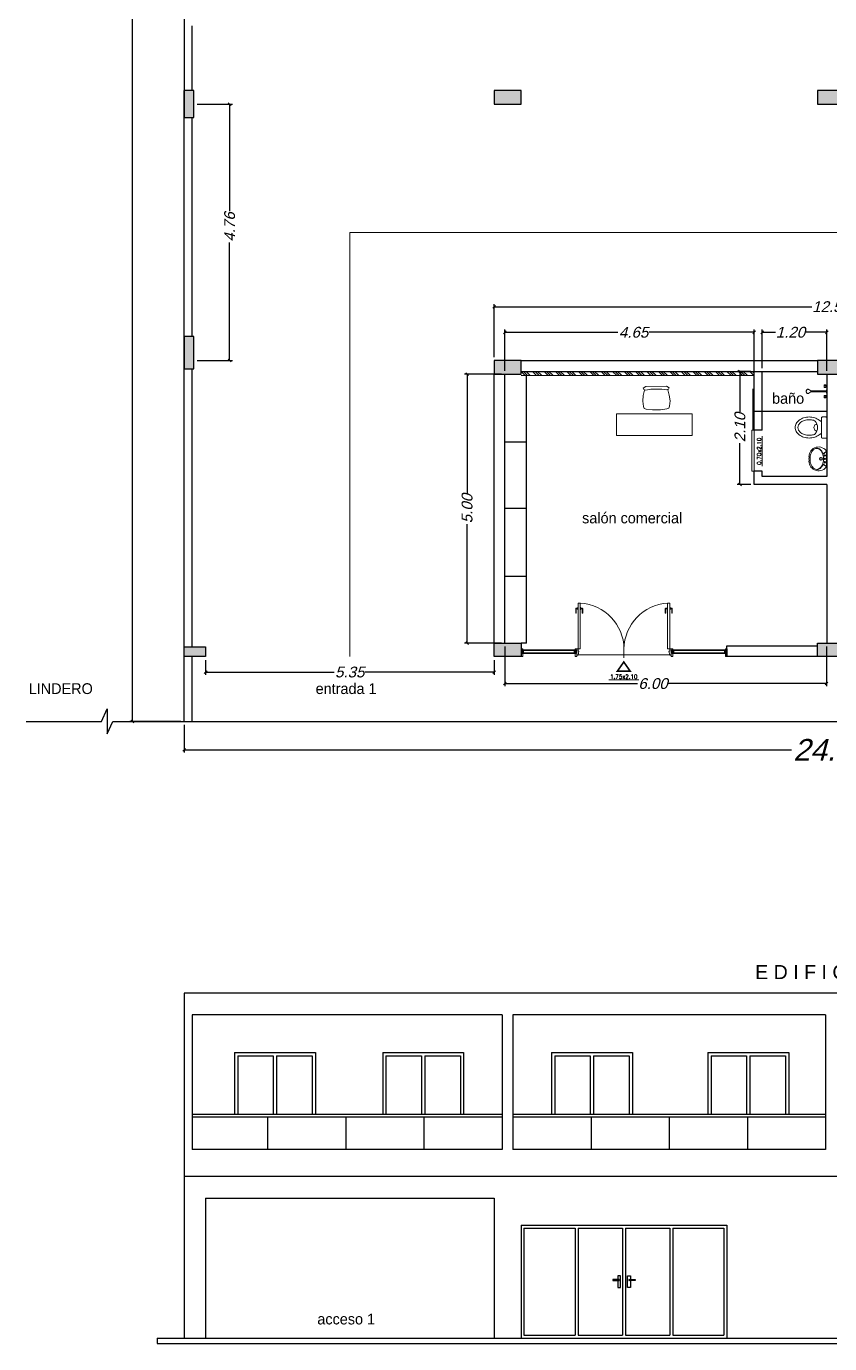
# Model space of a CAD drawing. Header units: metres. Extents: x 20 to 4091, y 56 to 749.
# Drawn here: x 48.98 to 63.88, y 55.96 to 80.39 of the extents above; entities that cross this region are included whole.
import ezdxf
from ezdxf.enums import TextEntityAlignment as Align

# ---------------------------------------------------------------- set-up
doc = ezdxf.new("R2010")
doc.units = ezdxf.units.M
doc.linetypes.add('CENTER', pattern=[50.8, 31.75, -6.35, 6.35, -6.35])
doc.linetypes.add('CONTINUA', pattern=[0])
for name, color, linetype, lineweight in [('A-COTA', 8, 'Continuous', 13), ('A-EJE', 8, 'CENTER', 9), ('A-EQUIP', 8, 'Continuous', 13), ('A-MURO', 7, 'Continuous', 30), ('A-PISO', 9, 'Continuous', 9), ('A-PUERTA', 7, 'Continuous', 18), ('A-TEXTO', 8, 'Continuous', 13), ('A-VENTANA', 7, 'Continuous', 18), ('E-PILAR', 7, 'Continuous', 25), ('S-SANITARIO', 8, 'Continuous', 18)]:
    doc.layers.add(name, color=color, linetype=linetype, lineweight=lineweight)
doc.layers.add('PRESENTACION', color=8, linetype='Continuous')
doc.styles.add('Juan Andres', font='GOTHIC.TTF')
doc.styles.add('ROMANS', font='arial.ttf', dxfattribs={"oblique": 15})
doc.styles.get("Standard").update_dxf_attribs({"font": 'arial.ttf'})
doc.styles.add('techniclite', font='romans.shx')
doc.dimstyles.new('INTERNAS 07', dxfattribs={"dimtxt": 0.2, "dimasz": 0.05, "dimexe": 0.05, "dimexo": 0.0625, "dimgap": 0.001, "dimtad": 0, "dimzin": 1, "dimdsep": 46, "dimtxsty": 'ROMANS', "dimblk": 'OBLIQUE', "dimcen": 0.09, "dimclrd": 1, "dimclre": 1, "dimclrt": 2, "dimaunit": 1, "dimadec": 3, "dimazin": 0, "dimtfac": 1, "dimtofl": 0, "dimtmove": 0, "dimatfit": 3, "dimldrblk": 'ORIGIN2', "dimfxl": 1, "dimtolj": 1, "dimtzin": 0, "dimarcsym": 0})

# ---------------------------------------------------------------- blocks, each defined once
blk = doc.blocks.new('1bacha3')
for p, q in [((-0.093, -0.085), (-0.138, -0.014)), ((-0.086, -0.082), (-0.136, -0.013)), ((-0.135, -0.011), (0.14, -0.011)), ((-0.129, -0.004), (0.135, -0.004)), ((-0.082, -0.043), (-0.072, -0.043)), ((-0.072, -0.043), (-0.078, -0.043)), ((-0.061, -0.031), (-0.061, -0.026)), ((-0.061, -0.054), (-0.061, -0.059)), ((-0.061, -0.059), (-0.061, -0.054)), ((-0.05, -0.043), (-0.038, -0.043)), ((-0.044, -0.043), (-0.05, -0.043)), ((-0.03, -0.116), (-0.016, -0.116)), ((-0.009, -0.043), (-0.014, -0.043)), ((-0.014, -0.043), (-0.009, -0.043)), ((0.003, -0.025), (0.003, -0.032)), ((0.003, -0.054), (0.003, -0.06)), ((0.003, -0.135), (0.003, -0.149)), ((0.004, -0.1), (0.004, -0.086)), ((0.013, -0.043), (0.024, -0.043)), ((0.017, -0.116), (0.034, -0.116)), ((0.056, -0.043), (0.049, -0.043)), ((0.049, -0.043), (0.056, -0.043)), ((0.067, -0.025), (0.067, -0.031)), ((0.067, -0.031), (0.067, -0.025)), ((0.067, -0.054), (0.067, -0.061)), ((0.067, -0.061), (0.067, -0.054)), ((0.078, -0.043), (0.084, -0.043)), ((0.087, -0.081), (0.14, -0.011)), ((0.094, -0.082), (0.142, -0.013))]:
    blk.add_line(p, q)
for points in [[(-0.097, -0.079, 0.05343), (-0.138, -0.1, 0.107175), (-0.183, -0.146, 0.143226), (-0.197, -0.194, 0.143226)], [(0.202, -0.194, 0.143226), (0.188, -0.146, 0.107175), (0.143, -0.1, 0.059039), (0.097, -0.078, 0.065613)]]:
    blk.add_lwpolyline(points, format="xyb")
blk.add_lwpolyline([(0.003, -0.319, 0.065613), (0.08, -0.309, 0.078313), (0.139, -0.283, 0.107175), (0.183, -0.239, 0.143226), (0.196, -0.194, 0.143226), (0.183, -0.149, 0.107175), (0.139, -0.105, 0.078313), (0.08, -0.079, 0.065613), (0.003, -0.069, 0.065613), (-0.075, -0.079, 0.078313), (-0.134, -0.105, 0.107175), (-0.178, -0.149, 0.143226), (-0.191, -0.194, 0.143226), (-0.178, -0.239, 0.107175), (-0.134, -0.283, 0.078313), (-0.075, -0.309, 0.065613)], format="xyb", close=True)
for centre, radius in [((-0.061, -0.043), 0.011), ((0.003, -0.116), 0.0267), ((0.003, -0.116), 0.0204), ((0.002, -0.043), 0.011), ((0.067, -0.043), 0.011)]:
    blk.add_circle(centre, radius)
for centre, radius, start, end in [((-0.039, -0.159), 0.179, 120.2974, 270), ((-0.134, -0.021), 0.0105, 95.0707, 180), ((0.045, -0.159), 0.179, 270, 59.7026), ((0.139, -0.021), 0.0105, 0, 84.9293), ((0.003, 0.235), 0.573, 265.7986, 274.2014)]:
    blk.add_arc(centre, radius, start, end)
blk = doc.blocks.new('1wc2')
blk.add_lwpolyline([(-0.175, -0.107), (0.178, -0.107, 0.414214), (0.198, -0.087), (0.198, -0.022, 0.414214), (0.178, -0.002), (-0.175, -0.002, 0.414214), (-0.195, -0.022), (-0.195, -0.087, 0.414214)], format="xyb", close=True)
for points in [[(-0.105, -0.107, 0.04545), (-0.137, -0.149, 0.085783), (-0.178, -0.23, 0.075445), (-0.194, -0.332, 0.075445), (-0.178, -0.435, 0.085783), (-0.137, -0.516, 0.10607), (-0.07, -0.574, 0.126822), (0.001, -0.592, 0.126822), (0.073, -0.574, 0.10607), (0.139, -0.516, 0.085783), (0.181, -0.435, 0.075445), (0.196, -0.332, 0.075445), (0.181, -0.23, 0.085783), (0.139, -0.149, 0.04545), (0.108, -0.107)], [(-0.132, -0.251, 0.069853), (-0.144, -0.332, 0.075445), (-0.13, -0.42, 0.085783), (-0.097, -0.486, 0.10607), (-0.046, -0.53, 0.126822), (0.001, -0.542, 0.126822), (0.049, -0.53, 0.10607), (0.099, -0.486, 0.085783), (0.133, -0.42, 0.075445), (0.146, -0.332, 0.069828), (0.135, -0.251, 0.121193), (0.118, -0.223, 0.395331), (-0.115, -0.223, 0.121193), (-0.132, -0.251)], [(-0.057, -0.187), (-0.057, -0.212, 0.564634), (0.06, -0.212), (0.06, -0.187)]]:
    blk.add_lwpolyline(points, format="xyb")
blk = doc.blocks.new('Duchapl1')
at = {"layer": 'A-EQUIP'}
for p, q in [((-0.102725, -0.05), (-0.102725, -0.02)), ((0.102725, -0.05), (0.102725, -0.02))]:
    blk.add_line(p, q, dxfattribs=at)
for points in [[(-0.12, 0), (-0.12, -0.003276, 0.414214), (-0.113276, -0.01), (-0.105, -0.01), (-0.105, -0.02), (-0.12, -0.02), (-0.12, -0.05), (-0.074775, -0.05), (-0.074775, -0.02), (-0.085, -0.02), (-0.085, -0.01), (-0.076724, -0.01, 0.414214), (-0.07, -0.003276), (-0.07, 0)], [(0.12, 0), (0.12, -0.003276, -0.414214), (0.113276, -0.01), (0.105, -0.01), (0.105, -0.02), (0.12, -0.02), (0.12, -0.05), (0.074775, -0.05), (0.074775, -0.02), (0.085, -0.02), (0.085, -0.01), (0.076724, -0.01, -0.414214), (0.07, -0.003276), (0.07, 0)], [(-0.105, -0.01), (-0.085, -0.01, 0.414214)], [(0.01, -0.01), (-0.01, -0.01, -0.414214)], [(0.105, -0.01), (0.085, -0.01, -0.414214)]]:
    blk.add_lwpolyline(points, format="xyb", dxfattribs=at)
blk.add_lwpolyline([(-0.035376, -0.338237), (-0.01, -0.3), (-0.01, -0.01), (-0.024293, -0.01, -0.414214), (-0.030556, -0.003737), (-0.030556, 0), (0, 0), (0.030556, 0), (0.030556, -0.003737, -0.414214), (0.024293, -0.01), (0.01, -0.01), (0.01, -0.3), (0.035376, -0.338237, -0.025762), (0.03712, -0.341183, -0.121314), (0.04, -0.352878, -0.121314), (0.03712, -0.364573, -0.105202), (0.028284, -0.375224, -0.088323), (0.015699, -0.381976, -0.07923), (0, -0.38448, -0.07923), (-0.015699, -0.381976, -0.088323), (-0.028284, -0.375224, -0.105202), (-0.03712, -0.364573, -0.121314), (-0.04, -0.352878, -0.121314), (-0.03712, -0.341183, -0.025762)], format="xyb", close=True, dxfattribs=at)
for points in [[(-0.085, -0.02), (-0.105, -0.02)], [(0.085, -0.02), (0.105, -0.02)]]:
    blk.add_lwpolyline(points, dxfattribs=at)
blk = doc.blocks.new('*U52')
at = {"layer": 'A-COTA'}
for points in [[(-2.493, -0.105), (-2.463, -0.105), (-2.463, -0.089), (-2.476, -0.089), (-2.476, -0.018), (-2.463, -0.018), (-2.463, 0.04), (-2.493, 0.04)], [(-1.458, -0.105), (-1.488, -0.105), (-1.488, -0.089), (-1.476, -0.089), (-1.476, -0.018), (-1.488, -0.018), (-1.488, 0.04), (-1.458, 0.04)], [(-2.416, -0.026), (-2.416, -0.019), (-2.476, -0.019), (-2.476, -0.089), (-2.416, -0.089), (-2.416, -0.082), (-2.456, -0.082), (-2.456, -0.026)], [(-1.536, -0.026), (-1.536, -0.019), (-1.476, -0.019), (-1.476, -0.089), (-1.536, -0.089), (-1.536, -0.082), (-1.496, -0.082), (-1.496, -0.026)]]:
    blk.add_lwpolyline(points, close=True, dxfattribs=at)
for points in [[(-2.476, -0.024), (-2.486, -0.024), (-2.486, -0.083), (-2.476, -0.083)], [(-1.476, -0.024), (-1.466, -0.024), (-1.466, -0.083), (-1.476, -0.083)]]:
    blk.add_lwpolyline(points, dxfattribs=at)
at = {"layer": 'A-VENTANA'}
for points in [[(-2.416, -0.026), (-2.476, -0.019)], [(-2.456, -0.082), (-2.476, -0.019)], [(-2.476, -0.089), (-2.456, -0.026)], [(-2.416, -0.082), (-2.476, -0.089)], [(-2.416, -0.019), (-2.456, -0.026)], [(-2.456, -0.082), (-2.416, -0.089)], [(-2.451, -0.019), (-1.501, -0.019)], [(-1.501, -0.026), (-2.451, -0.026), (-2.451, -0.034), (-1.501, -0.034)], [(-1.501, -0.074), (-2.451, -0.074), (-2.451, -0.082), (-1.501, -0.082)], [(-2.451, -0.089), (-1.501, -0.089)], [(-1.536, -0.026), (-1.476, -0.019)], [(-1.536, -0.019), (-1.496, -0.026)], [(-1.496, -0.082), (-1.536, -0.089)], [(-1.536, -0.082), (-1.476, -0.089)], [(-1.496, -0.082), (-1.476, -0.019)], [(-1.476, -0.089), (-1.496, -0.026)]]:
    blk.add_lwpolyline(points, dxfattribs=at)
for points in [[(-2.445, -0.03), (-2.455, -0.03), (-2.455, -0.078), (-2.445, -0.078)], [(-1.506, -0.03), (-1.496, -0.03), (-1.496, -0.078), (-1.506, -0.078)]]:
    blk.add_lwpolyline(points, close=True, dxfattribs=at)
blk = doc.blocks.new('puerta aula')
blk.add_line((0.875, 0.054), (0.875, -0.237))
at = {"const_width": 0.03, "flags": 128}
blk.add_lwpolyline([(0.998, 0.304), (0.879, 0.134), (0.76, 0.304)], close=True, dxfattribs=at)
at = {"layer": 'A-EJE'}
for p, q in [((-0.021, -0.774), (-0.021, -0.85)), ((-0.021, -0.774), (-0.011, -0.774)), ((-0.011, -0.774), (-0.011, -0.85)), ((-0.006, -0.855), (0.02, -0.855)), ((-0.006, -0.865), (0.02, -0.865)), ((0.096, -0.855), (0.07, -0.855)), ((0.096, -0.865), (0.07, -0.865)), ((0.101, -0.774), (0.101, -0.85)), ((0.111, -0.774), (0.101, -0.774)), ((0.111, -0.774), (0.111, -0.85)), ((1.639, -0.774), (1.639, -0.85)), ((1.639, -0.774), (1.649, -0.774)), ((1.649, -0.774), (1.649, -0.85)), ((1.654, -0.855), (1.68, -0.855)), ((1.654, -0.865), (1.68, -0.865)), ((1.756, -0.855), (1.73, -0.855)), ((1.756, -0.865), (1.73, -0.865)), ((1.761, -0.774), (1.761, -0.85)), ((1.771, -0.774), (1.761, -0.774)), ((1.771, -0.774), (1.771, -0.85))]:
    blk.add_line(p, q, dxfattribs=at)
for points in [[(0.02, -0.835), (0.02, -0.885), (0.025, -0.885), (0.025, -0.835)], [(0.07, -0.835), (0.07, -0.885), (0.065, -0.885), (0.065, -0.835)], [(1.68, -0.835), (1.68, -0.885), (1.685, -0.885), (1.685, -0.835)], [(1.73, -0.835), (1.73, -0.885), (1.725, -0.885), (1.725, -0.835)]]:
    blk.add_lwpolyline(points, close=True, dxfattribs=at)
for centre, radius, start, end in [((-0.006, -0.85), 0.015, 180, 270), ((-0.006, -0.85), 0.005, 180, 270), ((0.096, -0.85), 0.005, 270, 0), ((0.096, -0.85), 0.015, 270, 0), ((1.654, -0.85), 0.015, 180, 270), ((1.654, -0.85), 0.005, 180, 270), ((1.756, -0.85), 0.005, 270, 0), ((1.756, -0.85), 0.015, 270, 0)]:
    blk.add_arc(centre, radius, start, end, dxfattribs=at)
at = {"layer": 'A-PUERTA'}
blk.add_line((0, 0), (1.75, 0), dxfattribs=at)
for points in [[(0, 0), (0, 0.01), (0.025, 0.01), (0.04, -0.07), (0.04, -0.07), (0.04, -0.07), (0.025, -0.07), (0.025, -0.11), (0, -0.11), (0, -0.1)], [(1.75, 0), (1.75, 0.01), (1.725, 0.01), (1.71, -0.07), (1.71, -0.07), (1.71, -0.07), (1.725, -0.07), (1.725, -0.11), (1.75, -0.11), (1.75, -0.1)]]:
    blk.add_lwpolyline(points, dxfattribs=at)
for centre, start, end in [((0.014, -0.1), 273.4181, 359.3426), ((1.736, -0.1), 180.6574, 266.5819)]:
    blk.add_arc(centre, 0.861, start, end, dxfattribs=at)
at = {"layer": 'A-VENTANA'}
for points in [[(0.025, -0.11), (0.065, -0.11), (0.065, -0.96), (0.025, -0.96), (0.025, -0.11)], [(1.725, -0.11), (1.685, -0.11), (1.685, -0.96), (1.725, -0.96), (1.725, -0.11)]]:
    blk.add_lwpolyline(points, dxfattribs=at)
blk = doc.blocks.new('*U62')
for p, q in [((-30, 0), (-30, 6)), ((0, 0), (0, 6))]:
    blk.add_line(p, q)
blk.add_lwpolyline([(0, 0), (-30, 0), (-30, 1.75), (0, 1.75)], close=True)
blk = doc.blocks.new('A$C4F48427C')
for p, q in [((0.013, 0.267), (0, 0.165)), ((0.063, 0.432), (0.013, 0.406)), ((0.013, 0.406), (0.025, 0.381)), ((0.038, 0.368), (0.013, 0.267)), ((0.025, 0.381), (0.063, 0.368)), ((0.445, 0.432), (0.063, 0.432)), ((0.063, 0.368), (0.152, 0.381)), ((0.152, 0.381), (0.356, 0.381)), ((0.445, 0.368), (0.356, 0.381)), ((0.495, 0.406), (0.445, 0.432)), ((0.445, 0.368), (0.483, 0.381)), ((0.495, 0.267), (0.47, 0.368)), ((0.483, 0.381), (0.495, 0.406)), ((0.508, 0.165), (0.495, 0.267)), ((0, 0.165), (0.013, 0.063)), ((0.013, 0.063), (0.025, 0.025)), ((0.025, 0.025), (0.063, 0.013)), ((0.063, 0.013), (0.178, 0)), ((0.33, 0), (0.445, 0.013)), ((0.445, 0.013), (0.483, 0.025)), ((0.483, 0.025), (0.495, 0.063)), ((0.495, 0.063), (0.508, 0.165)), ((0.178, 0), (0.33, 0))]:
    blk.add_line(p, q)
blk = doc.blocks.new('_Oblique')
blk.add_line((-0.5, -0.5), (0.5, 0.5))
blk = doc.blocks.new('*D55')
at = {"layer": 'A-COTA', "color": 1, "lineweight": -2, "transparency": 16777216}
for p, q in [((57.795, 73.939), (57.107, 73.939)), ((57.157, 73.939), (57.157, 71.732)), ((57.157, 68.949), (57.157, 71.156)), ((57.795, 68.949), (57.107, 68.949))]:
    blk.add_line(p, q, dxfattribs=at)
at = {"layer": 'Defpoints', "color": 0, "transparency": 16777216}
for p in [(57.157, 73.939), (57.857, 73.939), (57.857, 68.949)]:
    blk.add_point(p, dxfattribs=at)
at = {"layer": 'A-COTA', "color": 1, "lineweight": -2, "transparency": 16777216, "xscale": 0.05, "yscale": 0.05, "zscale": 0.05}
for p, rotation in [((57.157, 73.939), 90), ((57.157, 68.949), 270)]:
    blk.add_blockref('_Oblique', p, dxfattribs=dict(at, rotation=rotation))
at = {"layer": 'A-COTA', "color": 2, "transparency": 16777216, "insert": (57.157, 71.444), "char_height": 0.2, "width": 0.58178, "attachment_point": 5, "rotation": 90, "style": 'ROMANS'}
blk.add_mtext('\\A1;5.00', dxfattribs=at)
blk = doc.blocks.new('_Origin2')
blk.add_line((-0.5, 0), (-1, 0))
for radius in [0.5, 0.25]:
    blk.add_circle((0, 0), radius)
blk = doc.blocks.new('*D56')
at = {"layer": 'A-COTA', "color": 1, "lineweight": -2, "transparency": 16777216}
for p, q in [((62.632, 74.052), (62.632, 74.764)), ((63.832, 74.002), (63.832, 74.764)), ((62.632, 74.714), (62.877, 74.714)), ((63.832, 74.714), (63.433, 74.714))]:
    blk.add_line(p, q, dxfattribs=at)
at = {"layer": 'Defpoints', "color": 0, "transparency": 16777216}
for p in [(63.832, 74.714), (62.632, 73.989), (63.832, 73.939)]:
    blk.add_point(p, dxfattribs=at)
at = {"layer": 'A-COTA', "color": 1, "lineweight": -2, "transparency": 16777216, "xscale": 0.05, "yscale": 0.05, "zscale": 0.05, "rotation": 180}
blk.add_blockref('_Oblique', (62.632, 74.714), dxfattribs=at)
at = {"layer": 'A-COTA', "color": 1, "lineweight": -2, "transparency": 16777216, "xscale": 0.05, "yscale": 0.05, "zscale": 0.05}
blk.add_blockref('_Oblique', (63.832, 74.714), dxfattribs=at)
at = {"layer": 'A-COTA', "color": 2, "transparency": 16777216, "insert": (63.155, 74.714), "char_height": 0.2, "attachment_point": 5, "style": 'ROMANS'}
blk.add_mtext('\\A1;1.20', dxfattribs=at)
blk = doc.blocks.new('*D57')
at = {"layer": 'A-COTA', "color": 1, "lineweight": -2, "transparency": 16777216}
for p, q in [((57.857, 74.002), (57.857, 74.764)), ((62.482, 74.002), (62.482, 74.764)), ((57.857, 74.714), (59.952, 74.714)), ((62.482, 74.714), (60.537, 74.714))]:
    blk.add_line(p, q, dxfattribs=at)
at = {"layer": 'Defpoints', "color": 0, "transparency": 16777216}
for p in [(62.482, 74.714), (57.857, 73.939), (62.482, 73.939)]:
    blk.add_point(p, dxfattribs=at)
at = {"layer": 'A-COTA', "color": 1, "lineweight": -2, "transparency": 16777216, "xscale": 0.05, "yscale": 0.05, "zscale": 0.05, "rotation": 180}
blk.add_blockref('_Oblique', (57.857, 74.714), dxfattribs=at)
at = {"layer": 'A-COTA', "color": 1, "lineweight": -2, "transparency": 16777216, "xscale": 0.05, "yscale": 0.05, "zscale": 0.05}
blk.add_blockref('_Oblique', (62.482, 74.714), dxfattribs=at)
at = {"layer": 'A-COTA', "color": 2, "transparency": 16777216, "insert": (60.245, 74.714), "char_height": 0.2, "width": 0.58137, "attachment_point": 5, "style": 'ROMANS'}
blk.add_mtext('\\A1;4.65', dxfattribs=at)
blk = doc.blocks.new('*D60')
at = {"layer": 'A-COTA', "color": 1, "lineweight": -2, "transparency": 16777216}
for p, q in [((62.42, 73.989), (62.169, 73.989)), ((62.219, 73.989), (62.219, 73.238)), ((62.219, 71.889), (62.219, 72.659)), ((62.42, 71.889), (62.169, 71.889))]:
    blk.add_line(p, q, dxfattribs=at)
at = {"layer": 'Defpoints', "color": 0, "transparency": 16777216}
for p in [(62.482, 73.989), (62.219, 71.889), (62.482, 71.889)]:
    blk.add_point(p, dxfattribs=at)
at = {"layer": 'A-COTA', "color": 1, "lineweight": -2, "transparency": 16777216, "xscale": 0.05, "yscale": 0.05, "zscale": 0.05}
for p, rotation in [((62.219, 73.989), 90), ((62.219, 71.889), 270)]:
    blk.add_blockref('_Oblique', p, dxfattribs=dict(at, rotation=rotation))
at = {"layer": 'A-COTA', "color": 2, "transparency": 16777216, "insert": (62.219, 72.948), "char_height": 0.2, "attachment_point": 5, "rotation": 90, "style": 'ROMANS'}
blk.add_mtext('\\A1;2.10', dxfattribs=at)
blk = doc.blocks.new('*D63')
at = {"layer": 'A-COTA', "color": 1, "lineweight": -2, "transparency": 16777216}
for p, q in [((57.857, 68.887), (57.857, 68.149)), ((63.824, 68.887), (63.824, 68.149)), ((57.857, 68.199), (60.316, 68.199)), ((63.824, 68.199), (60.893, 68.199))]:
    blk.add_line(p, q, dxfattribs=at)
at = {"layer": 'Defpoints', "color": 0, "transparency": 16777216}
for p in [(57.857, 68.949), (63.824, 68.949), (63.824, 68.199)]:
    blk.add_point(p, dxfattribs=at)
at = {"layer": 'A-COTA', "color": 1, "lineweight": -2, "transparency": 16777216, "xscale": 0.05, "yscale": 0.05, "zscale": 0.05, "rotation": 180}
blk.add_blockref('_Oblique', (57.857, 68.199), dxfattribs=at)
at = {"layer": 'A-COTA', "color": 1, "lineweight": -2, "transparency": 16777216, "xscale": 0.05, "yscale": 0.05, "zscale": 0.05}
blk.add_blockref('_Oblique', (63.824, 68.199), dxfattribs=at)
at = {"layer": 'A-COTA', "color": 2, "transparency": 16777216, "insert": (60.605, 68.199), "char_height": 0.2, "attachment_point": 5, "style": 'ROMANS'}
blk.add_mtext('\\A1;6.00', dxfattribs=at)
blk = doc.blocks.new('*D65')
at = {"layer": 'A-COTA', "color": 1, "lineweight": -2, "transparency": 16777216}
for p, q in [((57.657, 74.252), (57.657, 75.239)), ((57.657, 75.189), (63.552, 75.189)), ((70.157, 75.189), (64.263, 75.189)), ((70.157, 74.252), (70.157, 75.239))]:
    blk.add_line(p, q, dxfattribs=at)
at = {"layer": 'Defpoints', "color": 0, "transparency": 16777216}
for p in [(70.157, 75.189), (57.657, 74.189), (70.157, 74.189)]:
    blk.add_point(p, dxfattribs=at)
at = {"layer": 'A-COTA', "color": 1, "lineweight": -2, "transparency": 16777216, "xscale": 0.05, "yscale": 0.05, "zscale": 0.05, "rotation": 180}
blk.add_blockref('_Oblique', (57.657, 75.189), dxfattribs=at)
at = {"layer": 'A-COTA', "color": 1, "lineweight": -2, "transparency": 16777216, "xscale": 0.05, "yscale": 0.05, "zscale": 0.05}
blk.add_blockref('_Oblique', (70.157, 75.189), dxfattribs=at)
at = {"layer": 'A-COTA', "color": 2, "transparency": 16777216, "insert": (63.907, 75.189), "char_height": 0.2, "attachment_point": 5, "style": 'ROMANS'}
blk.add_mtext('\\A1;12.50', dxfattribs=at)
blk = doc.blocks.new('*D67')
at = {"layer": 'A-COTA', "color": 1, "lineweight": -2, "transparency": 16777216}
for p, q in [((51.907, 67.437), (51.907, 66.919)), ((75.907, 67.437), (75.907, 66.919)), ((51.907, 66.969), (63.175, 66.969)), ((75.907, 66.969), (64.64, 66.969))]:
    blk.add_line(p, q, dxfattribs=at)
at = {"layer": 'Defpoints', "color": 0, "transparency": 16777216}
for p in [(51.907, 67.499), (75.907, 67.499), (75.907, 66.969)]:
    blk.add_point(p, dxfattribs=at)
at = {"layer": 'A-COTA', "color": 1, "lineweight": -2, "transparency": 16777216, "xscale": 0.05, "yscale": 0.05, "zscale": 0.05, "rotation": 180}
blk.add_blockref('_Oblique', (51.907, 66.969), dxfattribs=at)
at = {"layer": 'A-COTA', "color": 1, "lineweight": -2, "transparency": 16777216, "xscale": 0.05, "yscale": 0.05, "zscale": 0.05}
blk.add_blockref('_Oblique', (75.907, 66.969), dxfattribs=at)
at = {"layer": 'A-COTA', "color": 2, "transparency": 16777216, "insert": (63.907, 66.969), "char_height": 0.4, "attachment_point": 5, "style": 'ROMANS'}
blk.add_mtext('\\A1;24.00', dxfattribs=at)
blk = doc.blocks.new('*U69')
blk.add_lwpolyline([(-5.54, 0), (8.4, 0), (9.48, 2.34), (9.48, -2.33), (10.51, 0), (23.73, 0)])
blk = doc.blocks.new('*D70')
at = {"layer": 'A-COTA', "color": 1, "lineweight": -2, "transparency": 16777216}
for p, q in [((51.845, 95.699), (50.901, 95.699)), ((50.951, 95.699), (50.951, 82.531)), ((50.951, 67.499), (50.951, 81.066)), ((51.845, 67.499), (50.901, 67.499))]:
    blk.add_line(p, q, dxfattribs=at)
at = {"layer": 'Defpoints', "color": 0, "transparency": 16777216}
for p in [(51.907, 95.699), (50.951, 67.499), (51.907, 67.499)]:
    blk.add_point(p, dxfattribs=at)
at = {"layer": 'A-COTA', "color": 1, "lineweight": -2, "transparency": 16777216, "xscale": 0.05, "yscale": 0.05, "zscale": 0.05}
for p, rotation in [((50.951, 95.699), 90), ((50.951, 67.499), 270)]:
    blk.add_blockref('_Oblique', p, dxfattribs=dict(at, rotation=rotation))
at = {"layer": 'A-COTA', "color": 2, "transparency": 16777216, "insert": (50.951, 81.799), "char_height": 0.4, "attachment_point": 5, "rotation": 90, "style": 'ROMANS'}
blk.add_mtext('\\A1;28.20', dxfattribs=at)
blk = doc.blocks.new('*D71')
at = {"layer": 'A-COTA', "color": 1, "lineweight": -2, "transparency": 16777216}
for p, q in [((52.307, 68.637), (52.307, 68.363)), ((52.307, 68.413), (54.691, 68.413)), ((57.657, 68.413), (55.268, 68.413)), ((57.657, 68.637), (57.657, 68.363))]:
    blk.add_line(p, q, dxfattribs=at)
at = {"layer": 'Defpoints', "color": 0, "transparency": 16777216}
for p in [(52.307, 68.699), (57.657, 68.699), (52.307, 68.413)]:
    blk.add_point(p, dxfattribs=at)
at = {"layer": 'A-COTA', "color": 1, "lineweight": -2, "transparency": 16777216, "xscale": 0.05, "yscale": 0.05, "zscale": 0.05, "rotation": 180}
blk.add_blockref('_Oblique', (52.307, 68.413), dxfattribs=at)
at = {"layer": 'A-COTA', "color": 1, "lineweight": -2, "transparency": 16777216, "xscale": 0.05, "yscale": 0.05, "zscale": 0.05}
blk.add_blockref('_Oblique', (57.657, 68.413), dxfattribs=at)
at = {"layer": 'A-COTA', "color": 2, "transparency": 16777216, "insert": (54.979, 68.413), "char_height": 0.2, "attachment_point": 5, "style": 'ROMANS'}
blk.add_mtext('\\A1;5.35', dxfattribs=at)
blk = doc.blocks.new('*D72')
at = {"layer": 'A-COTA', "color": 1, "lineweight": -2, "transparency": 16777216}
for p, q in [((52.15, 78.947), (52.802, 78.947)), ((52.752, 78.947), (52.752, 76.96)), ((52.752, 74.189), (52.752, 76.377)), ((52.15, 74.189), (52.802, 74.189))]:
    blk.add_line(p, q, dxfattribs=at)
at = {"layer": 'Defpoints', "color": 0, "transparency": 16777216}
for p in [(52.087, 78.947), (52.087, 74.189), (52.752, 74.189)]:
    blk.add_point(p, dxfattribs=at)
at = {"layer": 'A-COTA', "color": 1, "lineweight": -2, "transparency": 16777216, "xscale": 0.05, "yscale": 0.05, "zscale": 0.05}
for p, rotation in [((52.752, 78.947), 90), ((52.752, 74.189), 270)]:
    blk.add_blockref('_Oblique', p, dxfattribs=dict(at, rotation=rotation))
at = {"layer": 'A-COTA', "color": 2, "transparency": 16777216, "insert": (52.752, 76.668), "char_height": 0.2, "attachment_point": 5, "rotation": 90, "style": 'ROMANS'}
blk.add_mtext('\\A1;4.76', dxfattribs=at)

msp = doc.modelspace()

# ---------------------------------------------------------------- hatches: boundary and pattern name
at = {"layer": 'A-EQUIP', "ltscale": 0.25}
h = msp.add_hatch(dxfattribs=at)
h.set_pattern_fill('GOST_GROUND', color=256, scale=0.015, angle=90)
h.set_pattern_definition([(135, (-116.26296, -226.97666), (0, 0.212132034), [0.3]), (135, (-116.26296, -226.93166), (0, 0.212132034), [0.3]), (135, (-116.26296, -226.88666), (0, 0.212132034), [0.3])])
h.paths.add_polyline_path([(57.601, 73.965), (58.157, 73.914)])
h.paths.add_polyline_path([(58.157, 73.989), (58.157, 73.914), (62.482, 73.914), (62.482, 73.989)])
at = {"layer": 'E-PILAR', "linetype": 'CONTINUA'}
for points in [[(51.907, 78.697), (52.087, 78.697), (52.087, 79.197), (51.907, 79.197)], [(57.657, 78.947), (58.157, 78.947), (58.157, 79.197), (57.657, 79.197)], [(63.657, 78.947), (64.157, 78.947), (64.157, 79.197), (63.657, 79.197)], [(51.907, 74.039), (52.087, 74.039), (52.087, 74.639), (51.907, 74.639)], [(57.657, 73.939), (58.157, 73.939), (58.157, 74.189), (57.657, 74.189)], [(63.657, 73.939), (64.157, 73.939), (64.157, 74.189), (63.657, 74.189)], [(57.657, 68.949), (58.157, 68.949), (58.157, 68.699), (57.657, 68.699)], [(63.657, 68.949), (64.157, 68.949), (64.157, 68.699), (63.657, 68.699)], [(52.307, 68.699), (51.907, 68.699), (51.907, 68.879), (52.307, 68.879)]]:
    msp.add_hatch(color=256, dxfattribs=at).paths.add_polyline_path(points)

# ---------------------------------------------------------------- linework, layer by layer
at = {"layer": 'A-EQUIP', "ltscale": 0.25}
msp.add_line((58.157, 73.914), (62.482, 73.914), dxfattribs=at)
at = {"layer": 'A-MURO'}
for p, q in [((51.907, 95.699), (51.907, 79.197)), ((52.057, 79.197), (52.057, 80.397)), ((51.907, 67.499), (51.907, 79.197)), ((52.057, 74.639), (52.057, 78.697)), ((52.057, 68.879), (52.057, 74.039)), ((58.157, 74.189), (63.657, 74.189)), ((57.657, 68.949), (57.657, 73.939)), ((57.857, 68.949), (57.857, 73.939)), ((58.157, 73.989), (62.482, 73.989)), ((58.257, 68.949), (58.257, 73.939)), ((62.482, 72.901), (62.482, 73.989)), ((62.482, 73.989), (63.657, 73.989)), ((62.632, 72.901), (62.632, 73.989)), ((63.832, 73.939), (63.832, 72.039)), ((63.832, 73.246), (62.482, 73.246)), ((62.632, 72.901), (62.482, 72.901)), ((58.257, 72.679), (57.857, 72.679)), ((62.482, 71.889), (62.482, 72.139)), ((62.632, 72.139), (62.482, 72.139)), ((62.632, 72.039), (62.632, 72.139)), ((63.832, 71.889), (62.482, 71.889)), ((63.832, 72.039), (62.632, 72.039)), ((63.832, 71.889), (63.832, 68.949)), ((58.257, 71.444), (57.857, 71.444)), ((58.257, 70.184), (57.857, 70.184)), ((58.257, 68.949), (58.157, 68.949)), ((61.977, 68.899), (63.657, 68.899)), ((61.977, 68.699), (61.977, 68.899)), ((52.057, 67.499), (52.057, 68.699)), ((63.657, 68.699), (61.977, 68.699)), ((51.907, 67.499), (75.907, 67.499))]:
    msp.add_line(p, q, dxfattribs=at)
at = {"layer": 'A-PISO'}
for p in [(54.982, 68.699), (71.692, 76.568)]:
    msp.add_line(p, (54.982, 76.568), dxfattribs=at)
at = {"layer": 'A-VENTANA'}
for p, q in [((62.46, 72.901), (62.46, 73.663)), ((62.632, 72.229), (62.632, 72.787)), ((59.784, 68.27), (60.342, 68.27))]:
    msp.add_line(p, q, dxfattribs=at)
at = {"layer": 'E-PILAR'}
for points in [[(51.907, 78.697), (52.087, 78.697), (52.087, 79.197), (51.907, 79.197), (51.907, 78.697)], [(57.657, 78.947), (58.157, 78.947), (58.157, 79.197), (57.657, 79.197), (57.657, 78.947)], [(63.657, 78.947), (64.157, 78.947), (64.157, 79.197), (63.657, 79.197), (63.657, 78.947)], [(51.907, 74.039), (52.087, 74.039), (52.087, 74.639), (51.907, 74.639), (51.907, 74.039)], [(57.657, 73.939), (58.157, 73.939), (58.157, 74.189), (57.657, 74.189), (57.657, 73.939)], [(63.657, 73.939), (64.157, 73.939), (64.157, 74.189), (63.657, 74.189), (63.657, 73.939)], [(57.657, 68.949), (58.157, 68.949), (58.157, 68.699), (57.657, 68.699), (57.657, 68.949)], [(63.657, 68.949), (64.157, 68.949), (64.157, 68.699), (63.657, 68.699), (63.657, 68.949)], [(52.307, 68.699), (51.907, 68.699), (51.907, 68.879), (52.307, 68.879), (52.307, 68.699)]]:
    msp.add_lwpolyline(points, close=True, dxfattribs=at)
at = {"layer": 'PRESENTACION'}
for p, q in [((51.907, 62.459), (51.907, 56.059)), ((75.907, 62.459), (51.907, 62.459)), ((57.807, 62.059), (52.057, 62.059)), ((52.057, 62.059), (52.057, 59.559)), ((57.807, 62.059), (57.807, 59.559)), ((58.007, 62.059), (58.007, 59.559)), ((63.807, 62.059), (58.007, 62.059)), ((63.807, 62.059), (63.807, 59.559)), ((52.842, 61.359), (52.842, 60.209)), ((52.842, 61.359), (54.342, 61.359)), ((54.342, 61.359), (54.342, 60.209)), ((55.592, 61.359), (55.592, 60.209)), ((55.592, 61.359), (57.092, 61.359)), ((57.092, 61.359), (57.092, 60.209)), ((58.722, 61.359), (58.722, 60.209)), ((58.722, 61.359), (60.222, 61.359)), ((60.222, 61.359), (60.222, 60.209)), ((61.622, 61.359), (61.622, 60.209)), ((61.622, 61.359), (63.122, 61.359)), ((63.122, 61.359), (63.122, 60.209)), ((52.902, 61.299), (53.562, 61.299)), ((52.902, 61.299), (52.902, 60.209)), ((53.562, 61.299), (53.562, 60.209)), ((53.622, 61.299), (53.622, 60.209)), ((53.622, 61.299), (54.282, 61.299)), ((54.282, 61.299), (54.282, 60.209)), ((55.652, 61.299), (56.312, 61.299)), ((55.652, 61.299), (55.652, 60.209)), ((56.312, 61.299), (56.312, 60.209)), ((56.372, 61.299), (57.032, 61.299)), ((56.372, 61.299), (56.372, 60.209)), ((57.032, 61.299), (57.032, 60.209)), ((58.782, 61.299), (59.442, 61.299)), ((58.782, 61.299), (58.782, 60.209)), ((59.442, 61.299), (59.442, 60.209)), ((59.502, 61.299), (60.162, 61.299)), ((59.502, 61.299), (59.502, 60.209)), ((60.162, 61.299), (60.162, 60.209)), ((61.682, 61.299), (62.342, 61.299)), ((61.682, 61.299), (61.682, 60.209)), ((62.342, 61.299), (62.342, 60.209)), ((62.402, 61.299), (63.062, 61.299)), ((62.402, 61.299), (62.402, 60.209)), ((63.062, 61.299), (63.062, 60.209)), ((52.307, 58.659), (52.307, 56.059)), ((52.307, 58.659), (57.657, 58.659)), ((57.657, 58.659), (57.657, 56.059)), ((58.157, 58.159), (61.977, 58.159)), ((58.157, 58.159), (58.157, 56.059)), ((61.977, 58.159), (61.977, 56.059)), ((58.212, 58.099), (58.212, 56.119)), ((58.212, 58.099), (59.162, 58.099)), ((59.162, 58.099), (59.162, 56.119)), ((59.217, 58.099), (59.217, 56.119)), ((59.217, 58.099), (60.04, 58.099)), ((60.04, 58.099), (60.04, 56.119)), ((60.095, 58.099), (60.095, 56.119)), ((60.095, 58.099), (60.917, 58.099)), ((60.917, 58.099), (60.917, 56.119)), ((60.972, 58.099), (60.972, 56.119)), ((60.972, 58.099), (61.922, 58.099)), ((61.922, 58.099), (61.922, 56.119)), ((59.95, 57.219), (59.95, 57.149)), ((60, 57.219), (59.95, 57.219)), ((60, 56.999), (60, 57.219)), ((60.135, 57.219), (60.185, 57.219)), ((60.135, 56.999), (60.135, 57.219)), ((60.185, 57.219), (60.185, 57.149)), ((59.86, 57.149), (59.86, 57.129)), ((59.97, 57.149), (59.86, 57.149)), ((59.86, 57.129), (59.97, 57.129)), ((59.95, 57.129), (59.95, 56.999)), ((59.95, 56.999), (60, 56.999)), ((60.185, 56.999), (60.135, 56.999)), ((60.165, 57.149), (60.275, 57.149)), ((60.275, 57.129), (60.165, 57.129)), ((60.185, 57.129), (60.185, 56.999)), ((60.275, 57.149), (60.275, 57.129)), ((51.407, 56.059), (76.407, 56.059)), ((51.407, 56.059), (51.407, 55.959)), ((51.407, 55.959), (76.407, 55.959)), ((58.212, 56.119), (59.162, 56.119)), ((59.217, 56.119), (60.04, 56.119)), ((60.095, 56.119), (60.917, 56.119)), ((60.972, 56.119), (61.922, 56.119))]:
    msp.add_line(p, q, dxfattribs=at)
at = {"layer": 'PRESENTACION', "linetype": 'CONTINUA'}
for p, q in [((57.807, 60.209), (52.057, 60.209)), ((57.807, 60.159), (52.057, 60.159)), ((53.457, 60.159), (53.457, 59.559)), ((54.907, 60.159), (54.907, 59.559)), ((56.357, 60.159), (56.357, 59.559)), ((63.807, 60.209), (58.007, 60.209)), ((63.807, 60.159), (58.007, 60.159)), ((59.457, 60.159), (59.457, 59.559)), ((60.907, 60.159), (60.907, 59.559)), ((62.357, 60.159), (62.357, 59.559)), ((57.807, 59.559), (52.057, 59.559)), ((63.807, 59.559), (58.007, 59.559)), ((75.907, 59.059), (51.907, 59.059))]:
    msp.add_line(p, q, dxfattribs=at)
at = {"layer": 'PRESENTACION'}
for centre, start, end in [((59.97, 57.139), 270, 90), ((60.165, 57.139), 90, 270)]:
    msp.add_arc(centre, 0.01, start, end, dxfattribs=at)
at = {"layer": 'S-SANITARIO', "ltscale": 0.25}
msp.add_lwpolyline([(59.929, 72.801), (59.929, 73.201), (61.332, 73.201), (61.332, 72.801)], close=True, dxfattribs=at)

# ---------------------------------------------------------------- block references
at = {"xscale": 0.1, "yscale": 0.1, "zscale": 0.1}
msp.add_blockref('*U69', (49.534, 67.499), dxfattribs=at)
at = {"layer": 'A-COTA', "rotation": 180}
msp.add_blockref('puerta aula', (60.942, 68.734), dxfattribs=at)
at = {"layer": 'A-EQUIP', "ltscale": 0.25, "rotation": 0.8329605763994926}
msp.add_blockref('A$C4F48427C', (60.416, 73.274), dxfattribs=at)
at = {"layer": 'A-EQUIP', "xscale": -1, "rotation": 270}
for name, p in [('Duchapl1', (63.832, 73.618)), ('1bacha3', (63.837, 72.364))]:
    msp.add_blockref(name, p, dxfattribs=at)
at = {"layer": 'A-EQUIP', "rotation": 270}
msp.add_blockref('1wc2', (63.835, 72.95), dxfattribs=at)
at = {"layer": 'A-PUERTA', "xscale": -1, "rotation": 180}
for p in [(60.651, 68.739), (63.436, 68.739)]:
    msp.add_blockref('*U52', p, dxfattribs=at)
at = {"layer": 'A-VENTANA', "xscale": 0.0254, "yscale": 0.0254, "zscale": 0.0254, "rotation": 270}
msp.add_blockref('*U62', (62.438, 72.139), dxfattribs=at)

# ---------------------------------------------------------------- texts
at = {"layer": 'A-TEXTO', "style": 'Juan Andres'}
for s, p in [('baño', (63.112, 73.489)), ('salón comercial', (60.219, 71.271)), ('LINDERO', (49.619, 68.106)), ('entrada 1', (54.912, 68.106))]:
    msp.add_text(s, height=0.2, dxfattribs=at).set_placement(p, align=Align.MIDDLE_CENTER)
at = {"layer": 'A-TEXTO', "insert": (62.574, 72.508), "char_height": 0.075, "attachment_point": 5, "rotation": 90, "style": 'techniclite'}
msp.add_mtext('0.70x2.10', dxfattribs=at)
at = {"layer": 'A-TEXTO', "insert": (60.063, 68.328), "char_height": 0.075, "attachment_point": 5, "style": 'techniclite'}
msp.add_mtext('1.75x2.10', dxfattribs=at)
at = {"layer": 'PRESENTACION', "color": 7, "linetype": 'CONTINUA'}
msp.add_text('E D I F I C I O   O L M E D O', height=0.26, dxfattribs=at).set_placement((62.5, 62.72))
at = {"layer": 'PRESENTACION', "style": 'Juan Andres'}
msp.add_text('acceso 1', height=0.2, dxfattribs=at).set_placement((54.914, 56.415), align=Align.MIDDLE_CENTER)

# ---------------------------------------------------------------- dimensions: what is measured, and where the dimension line sits
at = {"layer": 'A-COTA'}
dim = msp.add_linear_dim(base=(50.951, 67.499), p1=(51.907, 95.699), p2=(51.907, 67.499), angle=90, dimstyle='INTERNAS 07', override={"dimtxt": 0.4}, dxfattribs=at)
dim.commit()
dim.dimension.update_dxf_attribs({"geometry": '*D70', "text_midpoint": (50.951, 81.799), "dimtype": 160})
for base, p1, p2, picture, middle in [((52.752, 74.189), (52.087, 78.947), (52.087, 74.189), '*D72', (52.752, 76.668)), ((62.219, 71.889), (62.482, 73.989), (62.482, 71.889), '*D60', (62.219, 72.948))]:
    dim = msp.add_linear_dim(base=base, p1=p1, p2=p2, angle=90, dimstyle='INTERNAS 07', dxfattribs=at)
    dim.commit()
    dim.dimension.update_dxf_attribs({"geometry": picture, "text_midpoint": middle, "dimtype": 160})
for base, p1, p2, picture, middle in [((70.157, 75.189), (57.657, 74.189), (70.157, 74.189), '*D65', (63.907, 75.189)), ((63.832, 74.714), (62.632, 73.989), (63.832, 73.939), '*D56', (63.155, 74.714)), ((52.307, 68.413), (57.657, 68.699), (52.307, 68.699), '*D71', (54.979, 68.413))]:
    dim = msp.add_linear_dim(base=base, p1=p1, p2=p2, dimstyle='INTERNAS 07', dxfattribs=at)
    dim.commit()
    dim.dimension.update_dxf_attribs({"geometry": picture, "text_midpoint": middle, "dimtype": 160})
for base, p1, p2, text, picture, middle in [((62.482, 74.714), (57.857, 73.939), (62.482, 73.939), '4.65', '*D57', (60.245, 74.714)), ((63.824, 68.199), (57.857, 68.949), (63.824, 68.949), '6.00', '*D63', (60.605, 68.199))]:
    dim = msp.add_linear_dim(base=base, p1=p1, p2=p2, text=text, dimstyle='INTERNAS 07', dxfattribs=at)
    dim.commit()
    dim.dimension.update_dxf_attribs({"geometry": picture, "text_midpoint": middle, "dimtype": 160})
dim = msp.add_linear_dim(base=(57.157, 73.939), p1=(57.857, 68.949), p2=(57.857, 73.939), angle=90, text='5.00', dimstyle='INTERNAS 07', dxfattribs=at)
dim.commit()
dim.dimension.update_dxf_attribs({"geometry": '*D55', "text_midpoint": (57.157, 71.444), "dimtype": 160})
dim = msp.add_linear_dim(base=(75.907, 66.969), p1=(51.907, 67.499), p2=(75.907, 67.499), dimstyle='INTERNAS 07', override={"dimtxt": 0.4}, dxfattribs=at)
dim.commit()
dim.dimension.update_dxf_attribs({"geometry": '*D67', "text_midpoint": (63.907, 66.969), "dimtype": 160})

doc.saveas('drawing.dxf')
